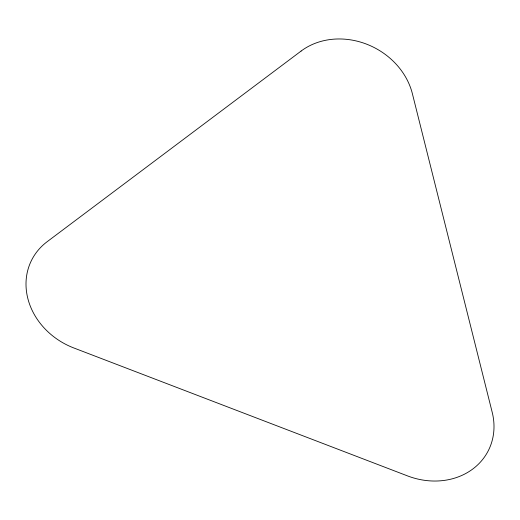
<?xml version="1.0" encoding="UTF-8"?>
<svg xmlns="http://www.w3.org/2000/svg" width="520" height="520" viewBox="0 0 520 520"><rect width="100%" height="100%" fill="white"/><g stroke="black" fill="none" stroke-linecap="round" stroke-linejoin="round"><path stroke-width="0.78" d="M301.113 51.051L47.132 241.722A68.945 59.644 27.3 0 0 73.743 347.932L407.557 475.911A68.945 59.644 27.3 0 0 492.219 412.36L412.386 93.71A68.945 59.644 27.3 0 0 301.113 51.051"/></g></svg>
